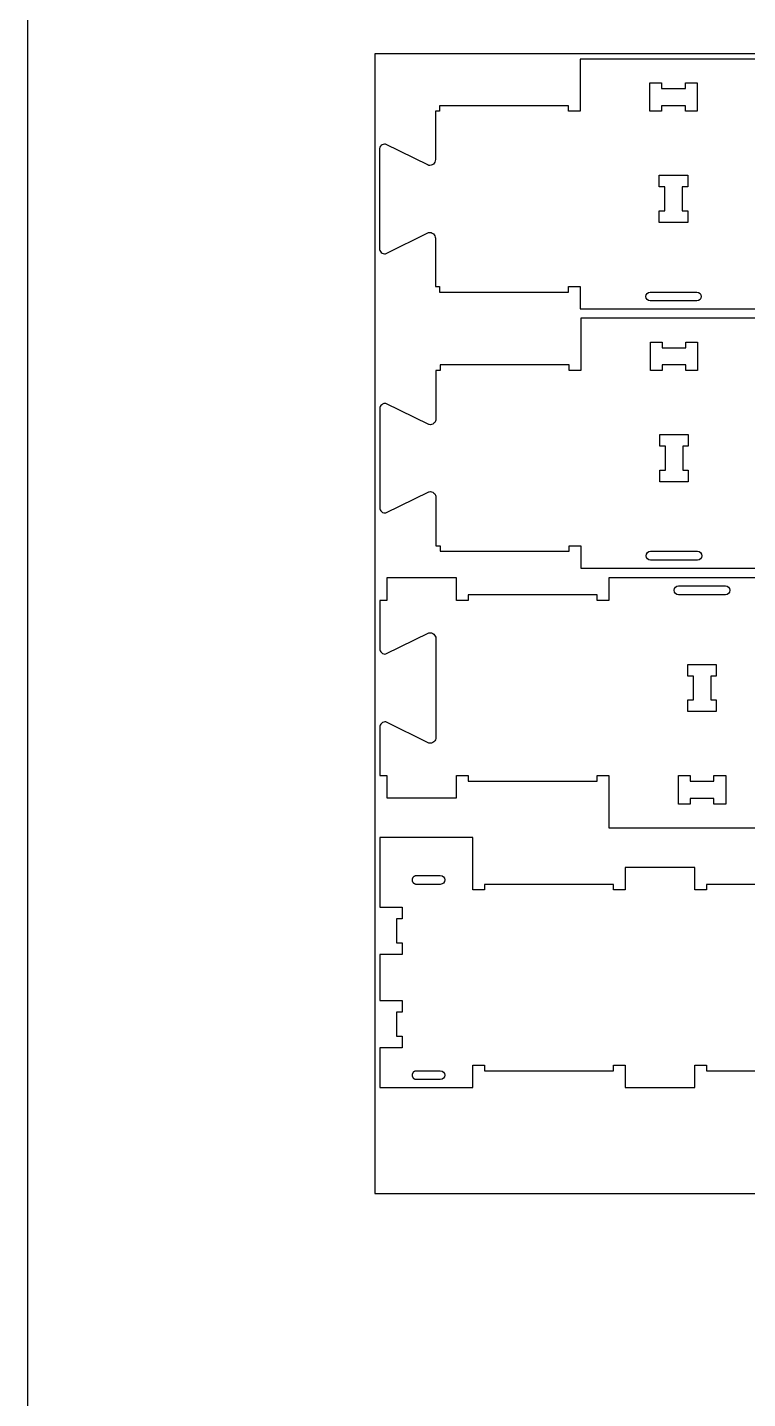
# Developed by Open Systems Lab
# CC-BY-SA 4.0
# Model space of a CAD drawing. Extents: x 0 to 4485, y 0 to 10771.
# Drawn here: x 0 to 770, y 2810 to 4278 of the extents above; entities that cross this region are included whole.
import ezdxf

# ---------------------------------------------------------------- set-up
doc = ezdxf.new("R2010")
doc.units = 0
for name, color, linetype in [('0_SHEET_SPRUCEPLY_2440X122', 1, 'CONTINUOUS'), ('3_ANYTOOL_CUTTHROUGH_INSID', 4, 'CONTINUOUS'), ('4_ANYTOOL_CUTTHROUGH_OUTSI', 5, 'CONTINUOUS'), ('DONOTCUT', 7, 'CONTINUOUS')]:
    doc.layers.add(name, color=color, linetype=linetype)

msp = doc.modelspace()

# ---------------------------------------------------------------- linework, layer by layer
at = {"layer": '0_SHEET_SPRUCEPLY_2440X122'}
msp.add_lwpolyline([(371.7, 4249.4), (371.7, 3029.4), (2811.7, 3029.4), (2811.7, 4249.4)], close=True, dxfattribs=at)
at = {"layer": '3_ANYTOOL_CUTTHROUGH_INSID', "color": 4}
for points in [[(678.5, 4212.2), (704, 4212.2), (704, 4218.2), (716.5, 4218.2), (716.5, 4187.7), (704, 4187.7), (704, 4193.7), (678.5, 4193.7), (678.5, 4187.7), (666, 4187.7), (666, 4218.2), (678.5, 4218.2)], [(700.5, 4106.7), (700.5, 4081.2), (706.5, 4081.2), (706.5, 4068.7), (676, 4068.7), (676, 4081.2), (682, 4081.2), (682, 4106.7), (676, 4106.7), (676, 4119.2), (706.5, 4119.2), (706.5, 4106.7)], [(679, 3934.7), (704.5, 3934.7), (704.5, 3940.7), (717, 3940.7), (717, 3910.2), (704.5, 3910.2), (704.5, 3916.2), (679, 3916.2), (679, 3910.2), (666.5, 3910.2), (666.5, 3940.7), (679, 3940.7)], [(701, 3829.2), (701, 3803.7), (707, 3803.7), (707, 3791.2), (676.5, 3791.2), (676.5, 3803.7), (682.5, 3803.7), (682.5, 3829.2), (676.5, 3829.2), (676.5, 3841.7), (707, 3841.7), (707, 3829.2)], [(712.5, 3557.6), (712.5, 3583.1), (706.5, 3583.1), (706.5, 3595.6), (737, 3595.6), (737, 3583.1), (731, 3583.1), (731, 3557.6), (737, 3557.6), (737, 3545.1), (706.5, 3545.1), (706.5, 3557.6)], [(734.5, 3452.2), (709, 3452.2), (709, 3446.2), (696.5, 3446.2), (696.5, 3476.7), (709, 3476.7), (709, 3470.7), (734.5, 3470.7), (734.5, 3476.7), (747, 3476.7), (747, 3446.2), (734.5, 3446.2)]]:
    msp.add_lwpolyline(points, close=True, dxfattribs=at)
for points in [[(716.2, 3984.7), (666.2, 3984.7, -1), (666.2, 3994.2), (716.2, 3994.2, -1)], [(716.7, 3707.2), (666.7, 3707.2, -1), (666.7, 3716.7), (716.7, 3716.7, -1)], [(696.7, 3679.7), (746.7, 3679.7, -1), (746.7, 3670.2), (696.7, 3670.2, -1)], [(441.7, 3369.7, -1), (441.7, 3360.2), (416, 3360.2), (415.9, 3360.2), (415.8, 3360.2), (415.7, 3360.2), (415.6, 3360.2), (415.5, 3360.2), (415.4, 3360.2), (415.3, 3360.2), (415.2, 3360.3), (415.1, 3360.3), (415, 3360.3), (414.9, 3360.3), (414.8, 3360.4), (414.7, 3360.4), (414.6, 3360.4), (414.5, 3360.5), (414.4, 3360.5), (414.3, 3360.6), (414.2, 3360.6), (414.1, 3360.7), (414, 3360.7), (413.9, 3360.8), (413.9, 3360.9), (413.8, 3360.9), (413.7, 3361), (413.6, 3361.1), (413.5, 3361.1), (413.4, 3361.2), (413.4, 3361.3), (413.3, 3361.4), (413.2, 3361.4), (413.1, 3361.5), (413.1, 3361.6), (413, 3361.7), (412.9, 3361.8), (412.9, 3361.9), (412.8, 3362), (412.7, 3362.1), (412.7, 3362.2), (412.6, 3362.3), (412.6, 3362.4), (412.5, 3362.5), (412.5, 3362.6), (412.4, 3362.7), (412.4, 3362.8), (412.3, 3362.9), (412.3, 3363), (412.2, 3363.1), (412.2, 3363.2), (412.2, 3363.3), (412.1, 3363.4), (412.1, 3363.5), (412.1, 3363.6), (412.1, 3363.7), (412.1, 3363.9), (412, 3364), (412, 3364.1), (412, 3364.2), (412, 3364.3), (412, 3364.4), (412, 3364.5), (412, 3364.6), (412, 3364.7), (412, 3364.8), (412, 3364.9), (412, 3365), (412, 3365.1), (412, 3365.2), (412, 3365.3), (412, 3365.5), (412, 3365.6), (412, 3365.7), (412, 3365.8), (412, 3365.9), (412.1, 3366), (412.1, 3366.1), (412.1, 3366.2), (412.1, 3366.3), (412.1, 3366.4), (412.2, 3366.5), (412.2, 3366.6), (412.2, 3366.7), (412.3, 3366.9), (412.3, 3367), (412.4, 3367.1), (412.4, 3367.2), (412.5, 3367.3), (412.5, 3367.4), (412.6, 3367.5), (412.6, 3367.6), (412.7, 3367.7), (412.7, 3367.8), (412.8, 3367.9), (412.9, 3368), (412.9, 3368.1), (413, 3368.1), (413.1, 3368.2), (413.1, 3368.3), (413.2, 3368.4), (413.3, 3368.5), (413.4, 3368.6), (413.4, 3368.6), (413.5, 3368.7), (413.6, 3368.8), (413.7, 3368.9), (413.8, 3368.9), (413.9, 3369), (413.9, 3369.1), (414, 3369.1), (414.1, 3369.2), (414.2, 3369.2), (414.3, 3369.3), (414.4, 3369.3), (414.5, 3369.4), (414.6, 3369.4), (414.7, 3369.4), (414.8, 3369.5), (414.9, 3369.5), (415, 3369.5), (415.1, 3369.6), (415.2, 3369.6), (415.3, 3369.6), (415.4, 3369.6), (415.5, 3369.6), (415.6, 3369.7), (415.7, 3369.7), (415.8, 3369.7), (415.9, 3369.7), (416, 3369.7)], [(441.7, 3151.2), (416, 3151.2), (415.9, 3151.2), (415.8, 3151.2), (415.7, 3151.2), (415.6, 3151.2), (415.5, 3151.2), (415.4, 3151.2), (415.3, 3151.2), (415.2, 3151.3), (415.1, 3151.3), (415, 3151.3), (414.9, 3151.3), (414.8, 3151.4), (414.7, 3151.4), (414.6, 3151.4), (414.5, 3151.5), (414.4, 3151.5), (414.3, 3151.6), (414.2, 3151.6), (414.1, 3151.7), (414, 3151.7), (413.9, 3151.8), (413.9, 3151.9), (413.8, 3151.9), (413.7, 3152), (413.6, 3152.1), (413.5, 3152.1), (413.4, 3152.2), (413.4, 3152.3), (413.3, 3152.4), (413.2, 3152.4), (413.1, 3152.5), (413.1, 3152.6), (413, 3152.7), (412.9, 3152.8), (412.9, 3152.9), (412.8, 3153), (412.7, 3153.1), (412.7, 3153.2), (412.6, 3153.3), (412.6, 3153.4), (412.5, 3153.5), (412.5, 3153.6), (412.4, 3153.7), (412.4, 3153.8), (412.3, 3153.9), (412.3, 3154), (412.2, 3154.1), (412.2, 3154.2), (412.2, 3154.3), (412.1, 3154.4), (412.1, 3154.5), (412.1, 3154.6), (412.1, 3154.7), (412.1, 3154.9), (412, 3155), (412, 3155.1), (412, 3155.2), (412, 3155.3), (412, 3155.4), (412, 3155.5), (412, 3155.6), (412, 3155.7), (412, 3155.8), (412, 3155.9), (412, 3156), (412, 3156.1), (412, 3156.2), (412, 3156.3), (412, 3156.5), (412, 3156.6), (412, 3156.7), (412, 3156.8), (412, 3156.9), (412.1, 3157), (412.1, 3157.1), (412.1, 3157.2), (412.1, 3157.3), (412.1, 3157.4), (412.2, 3157.5), (412.2, 3157.6), (412.2, 3157.7), (412.3, 3157.9), (412.3, 3158), (412.4, 3158.1), (412.4, 3158.2), (412.5, 3158.3), (412.5, 3158.4), (412.6, 3158.5), (412.6, 3158.6), (412.7, 3158.7), (412.7, 3158.8), (412.8, 3158.9), (412.9, 3159), (412.9, 3159.1), (413, 3159.1), (413.1, 3159.2), (413.1, 3159.3), (413.2, 3159.4), (413.3, 3159.5), (413.4, 3159.6), (413.4, 3159.6), (413.5, 3159.7), (413.6, 3159.8), (413.7, 3159.9), (413.8, 3159.9), (413.9, 3160), (413.9, 3160.1), (414, 3160.1), (414.1, 3160.2), (414.2, 3160.2), (414.3, 3160.3), (414.4, 3160.3), (414.5, 3160.4), (414.6, 3160.4), (414.7, 3160.4), (414.8, 3160.5), (414.9, 3160.5), (415, 3160.5), (415.1, 3160.6), (415.2, 3160.6), (415.3, 3160.6), (415.4, 3160.6), (415.5, 3160.6), (415.6, 3160.7), (415.7, 3160.7), (415.8, 3160.7), (415.9, 3160.7), (416, 3160.7), (441.7, 3160.7, -1)]]:
    msp.add_lwpolyline(points, format="xyb", close=True, dxfattribs=at)
at = {"layer": '4_ANYTOOL_CUTTHROUGH_OUTSI'}
for points in [[(791, 4243.7), (591.5, 4243.7), (591.5, 4187.7), (579, 4187.7), (579, 4193.7), (441, 4193.7), (441, 4187.7), (436.5, 4187.7), (436.5, 4136), (436.5, 4136, -0.461531), (429.2, 4129.8), (429.1, 4129.8), (429.1, 4129.9), (383.1, 4152.5), (383.1, 4152.5, 0.461531), (376.5, 4146.8), (376.5, 4041, 0.461531), (383.1, 4035.3), (429.1, 4058), (429.2, 4058), (429.2, 4058, -0.461531), (436.5, 4051.8), (436.5, 4000.2), (441, 4000.2), (441, 3994.2), (579, 3994.2), (579, 4000.2), (591.5, 4000.2), (591.5, 3976.2), (791, 3976.2)], [(791.5, 3966.2), (592, 3966.2), (592, 3910.2), (579.5, 3910.2), (579.5, 3916.2), (441.5, 3916.2), (441.5, 3910.2), (437, 3910.2), (437, 3858.5), (437, 3858.5, -0.461531), (429.7, 3852.3), (429.6, 3852.3), (429.6, 3852.4), (383.6, 3875), (383.6, 3875, 0.461531), (377, 3869.3), (377, 3763.5, 0.461531), (383.6, 3757.8), (429.6, 3780.5), (429.7, 3780.5), (429.7, 3780.5, -0.461531), (437, 3774.3), (437, 3722.7), (441.5, 3722.7), (441.5, 3716.7), (579.5, 3716.7), (579.5, 3722.7), (592, 3722.7), (592, 3698.7), (791.5, 3698.7)]]:
    msp.add_lwpolyline(points, format="xyb", dxfattribs=at)
at = {"layer": '4_ANYTOOL_CUTTHROUGH_OUTSI', "color": 5}
msp.add_lwpolyline([(821.5, 3688.2), (622, 3688.2), (622, 3664.2), (609.5, 3664.2), (609.5, 3670.2), (471.5, 3670.2), (471.5, 3664.2), (471.2, 3664.2), (459, 3664.2), (459, 3688.2), (384.5, 3688.2), (384.5, 3664.2), (377, 3664.2), (377, 3612.5), (377, 3612.5, 0.220464), (379, 3608.1, 0.218803), (383.6, 3606.8), (429.6, 3629.5), (429.6, 3629.5), (429.7, 3629.5), (429.7, 3629.5, -0.220464), (434.7, 3628.1, -0.220464), (437, 3623.3), (437, 3517.5, -0.463455), (429.7, 3511.3), (429.6, 3511.3), (429.6, 3511.4), (383.6, 3534), (383.6, 3534, 0.461531), (377, 3528.3), (377, 3476.7), (384.5, 3476.7), (384.5, 3452.7), (459, 3452.7), (459, 3476.7), (471.5, 3476.7), (471.5, 3470.7), (609.5, 3470.7), (609.5, 3476.7), (622, 3476.7), (622, 3476.4), (622, 3420.7), (821.5, 3420.7)], format="xyb", dxfattribs=at)
msp.add_lwpolyline([(864.5, 3360.2), (726.5, 3360.2), (726.5, 3354.2), (714, 3354.2), (714, 3378.2), (639.5, 3378.2), (639.5, 3354.2), (627, 3354.2), (627, 3360.2), (489, 3360.2), (489, 3354.2), (476.5, 3354.2), (476.5, 3410.2), (377, 3410.2), (377, 3335.7), (401, 3335.7), (401, 3323.2), (395, 3323.2), (395, 3297.7), (401, 3297.7), (401, 3285.2), (377, 3285.2), (377, 3235.7), (401, 3235.7), (401, 3223.2), (395, 3223.2), (395, 3197.7), (401, 3197.7), (401, 3185.2), (377, 3185.2), (377, 3142.7), (476.5, 3142.7), (476.5, 3166.7), (489, 3166.7), (489, 3160.7), (627, 3160.7), (627, 3166.7), (639.5, 3166.7), (639.5, 3142.7), (714, 3142.7), (714, 3166.7), (726.5, 3166.7), (726.5, 3160.7), (864.5, 3160.7)], dxfattribs=at)
at = {"layer": 'DONOTCUT'}
msp.add_lwpolyline([(0, 0), (3183.4, 0), (3183.4, 7593.4), (0, 7593.4)], close=True, dxfattribs=at)

doc.saveas('drawing.dxf')
